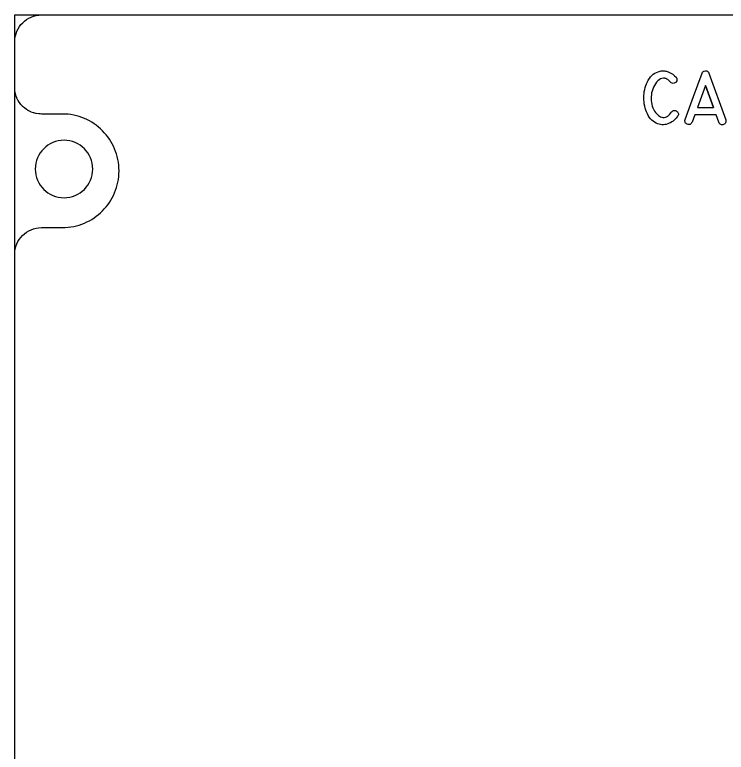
# Model space of a CAD drawing. Extents: x 686 to 831, y 82 to 686.
# Drawn here: x 685.8 to 747.4, y 317.4 to 381.2 of the extents above; entities that cross this region are included whole.
import ezdxf

# ---------------------------------------------------------------- set-up
doc = ezdxf.new("R2010")
doc.units = 0
for name, color, linetype in [('_BACKPANEL', 5, 'CONTINUOUS'), ('_ENGRAVING', 105, 'CONTINUOUS'), ('_TOPLAYER', 1, 'CONTINUOUS')]:
    doc.layers.add(name, color=color, linetype=linetype)

msp = doc.modelspace()

# ---------------------------------------------------------------- linework, layer by layer
at = {"layer": '_BACKPANEL'}
for points in [[(830.8, 256.234), (830.8, 253.721), (685.8, 253.6), (685.8, 253.658), (685.8, 274.107), (685.8, 287.496), (685.8, 341.052), (685.8, 367.83), (685.8, 381.22), (830.8, 381.22), (830.8, 367.83), (830.8, 341.052), (830.8, 287.496), (830.8, 274.107)], [(690.064, 365.383), (690.318, 365.396), (690.565, 365.433), (690.803, 365.495), (691.032, 365.578), (691.25, 365.683), (691.455, 365.808), (691.646, 365.951), (691.823, 366.112), (691.984, 366.288), (692.127, 366.48), (692.251, 366.685), (692.356, 366.903), (692.44, 367.131), (692.501, 367.37), (692.539, 367.617), (692.552, 367.871), (692.539, 368.126), (692.501, 368.373), (692.44, 368.611), (692.356, 368.84), (692.251, 369.057), (692.127, 369.262), (691.984, 369.454), (691.823, 369.631), (691.646, 369.791), (691.455, 369.934), (691.25, 370.059), (691.032, 370.164), (690.803, 370.247), (690.565, 370.309), (690.318, 370.346), (690.064, 370.359), (689.809, 370.346), (689.562, 370.309), (689.324, 370.247), (689.095, 370.164), (688.878, 370.059), (688.672, 369.934), (688.481, 369.791), (688.304, 369.631), (688.144, 369.454), (688, 369.262), (687.876, 369.057), (687.771, 368.84), (687.687, 368.611), (687.626, 368.373), (687.588, 368.126), (687.575, 367.871), (687.588, 367.617), (687.626, 367.37), (687.687, 367.131), (687.771, 366.903), (687.876, 366.685), (688, 366.48), (688.144, 366.288), (688.304, 366.112), (688.481, 365.951), (688.672, 365.808), (688.878, 365.683), (689.095, 365.578), (689.324, 365.495), (689.562, 365.433), (689.809, 365.396)]]:
    msp.add_lwpolyline(points, close=True, dxfattribs=at)
at = {"layer": '_ENGRAVING'}
for points in [[(743.157, 372.435), (743.137, 372.405), (743.125, 372.389), (743.116, 372.376), (743.035, 372.274), (742.948, 372.18), (742.855, 372.094), (742.756, 372.015), (742.651, 371.944), (742.539, 371.881), (742.422, 371.825), (742.298, 371.776), (742.172, 371.738), (742.046, 371.713), (741.921, 371.702), (741.796, 371.703), (741.671, 371.718), (741.547, 371.746), (741.424, 371.787), (741.301, 371.841), (741.163, 371.918), (741.034, 372.008), (740.915, 372.11), (740.806, 372.224), (740.706, 372.351), (740.615, 372.49), (740.534, 372.642), (740.462, 372.806), (740.4, 372.976), (740.348, 373.149), (740.305, 373.323), (740.271, 373.499), (740.247, 373.677), (740.233, 373.856), (740.228, 374.037), (740.233, 374.219), (740.247, 374.401), (740.271, 374.579), (740.305, 374.753), (740.348, 374.923), (740.401, 375.09), (740.464, 375.253), (740.537, 375.412), (740.619, 375.567), (740.712, 375.714), (740.814, 375.846), (740.926, 375.963), (741.047, 376.067), (741.179, 376.156), (741.32, 376.23), (741.472, 376.29), (741.633, 376.336), (741.728, 376.354), (741.824, 376.365), (741.919, 376.367), (742.014, 376.362), (742.11, 376.349), (742.205, 376.328), (742.395, 376.262), (742.576, 376.173), (742.741, 376.067), (742.888, 375.945), (743.018, 375.806), (743.03, 375.79), (743.072, 375.72), (743.093, 375.647), (743.093, 375.571), (743.073, 375.491), (743.036, 375.417), (742.986, 375.359), (742.923, 375.316), (742.848, 375.287), (742.762, 375.277), (742.679, 375.291), (742.6, 375.329), (742.525, 375.392), (742.449, 375.475), (742.374, 375.547), (742.299, 375.606), (742.225, 375.655), (742.152, 375.692), (742.08, 375.717), (742.009, 375.731), (741.938, 375.733), (741.8, 375.714), (741.67, 375.669), (741.548, 375.598), (741.433, 375.501), (741.326, 375.384), (741.228, 375.252), (741.14, 375.105), (741.062, 374.942), (740.995, 374.774), (740.942, 374.611), (740.904, 374.454), (740.88, 374.302), (740.865, 374.136), (740.861, 373.969), (740.869, 373.802), (740.888, 373.635), (740.919, 373.469), (740.964, 373.309), (741.022, 373.154), (741.094, 373.003), (741.164, 372.88), (741.239, 372.768), (741.318, 372.669), (741.402, 372.582), (741.49, 372.507), (741.583, 372.444), (741.68, 372.393), (741.782, 372.354), (741.885, 372.332), (741.988, 372.33), (742.091, 372.348), (742.192, 372.388), (742.293, 372.448), (742.394, 372.528), (742.494, 372.629), (742.593, 372.751), (742.636, 372.81), (742.69, 372.863), (742.745, 372.902), (742.8, 372.928), (742.856, 372.941), (742.913, 372.94), (742.97, 372.926), (743.029, 372.899), (743.088, 372.859), (743.141, 372.811), (743.181, 372.762), (743.209, 372.711), (743.224, 372.659), (743.226, 372.605), (743.216, 372.55), (743.193, 372.493)], [(743.808, 372.146), (744.537, 374.151), (745.268, 376.157), (745.315, 376.247), (745.345, 376.283), (745.38, 376.312), (745.42, 376.335), (745.464, 376.352), (745.566, 376.366), (745.669, 376.354), (745.713, 376.337), (745.753, 376.315), (745.788, 376.285), (745.819, 376.249), (745.866, 376.157), (747.325, 372.134), (747.337, 372.058), (747.338, 371.988), (747.329, 371.926), (747.31, 371.871), (747.28, 371.822), (747.24, 371.781), (747.19, 371.747), (747.129, 371.72), (747.065, 371.703), (747.005, 371.697), (746.948, 371.704), (746.895, 371.722), (746.846, 371.751), (746.801, 371.793), (746.76, 371.846), (746.722, 371.912), (746.488, 372.562), (744.633, 372.562), (744.406, 371.927), (744.368, 371.862), (744.325, 371.808), (744.28, 371.767), (744.23, 371.737), (744.176, 371.72), (744.118, 371.714), (744.057, 371.721), (743.992, 371.74), (743.93, 371.768), (743.88, 371.802), (743.84, 371.843), (743.812, 371.891), (743.794, 371.945), (743.788, 372.005), (743.792, 372.072)], [(746.255, 373.201), (745.564, 375.112), (744.868, 373.201)], [(745.564, 375.112), (746.255, 373.201)]]:
    msp.add_lwpolyline(points, close=True, dxfattribs=at)
at = {"layer": '_TOPLAYER'}
msp.add_lwpolyline([(685.8, 290.83), (685.8, 360.496), (685.812, 360.731), (685.847, 360.959), (685.903, 361.18), (685.981, 361.391), (686.078, 361.592), (686.193, 361.782), (686.326, 361.959), (686.474, 362.122), (686.638, 362.271), (686.815, 362.404), (687.005, 362.52), (687.207, 362.617), (687.419, 362.695), (687.64, 362.753), (687.869, 362.79), (688.105, 362.803), (689.918, 362.803), (690.17, 362.81), (690.42, 362.829), (690.665, 362.86), (690.907, 362.904), (691.144, 362.959), (691.377, 363.026), (691.605, 363.103), (691.828, 363.192), (692.045, 363.29), (692.256, 363.399), (692.462, 363.518), (692.661, 363.647), (692.853, 363.784), (693.038, 363.93), (693.216, 364.085), (693.387, 364.248), (693.549, 364.419), (693.703, 364.598), (693.849, 364.784), (693.986, 364.976), (694.113, 365.176), (694.231, 365.382), (694.34, 365.593), (694.438, 365.811), (694.526, 366.034), (694.603, 366.262), (694.669, 366.494), (694.724, 366.731), (694.767, 366.973), (694.798, 367.218), (694.817, 367.466), (694.823, 367.718), (694.817, 367.969), (694.798, 368.218), (694.767, 368.463), (694.724, 368.704), (694.669, 368.941), (694.603, 369.174), (694.526, 369.402), (694.438, 369.624), (694.34, 369.842), (694.231, 370.054), (694.113, 370.26), (693.986, 370.459), (693.849, 370.652), (693.703, 370.838), (693.549, 371.016), (693.387, 371.187), (693.216, 371.35), (693.038, 371.505), (692.853, 371.652), (692.661, 371.789), (692.462, 371.917), (692.256, 372.036), (692.045, 372.145), (691.828, 372.244), (691.605, 372.332), (691.377, 372.41), (691.144, 372.477), (690.907, 372.532), (690.665, 372.575), (690.42, 372.607), (690.17, 372.626), (689.918, 372.632), (688.116, 372.632), (688, 372.634), (687.885, 372.644), (687.873, 372.644), (687.664, 372.676), (687.638, 372.676), (687.443, 372.725), (687.427, 372.73), (687.411, 372.736), (687.233, 372.801), (687.197, 372.816), (687.029, 372.896), (687.019, 372.896), (687.008, 372.904), (686.996, 372.909), (686.82, 373.015), (686.815, 373.023), (686.81, 373.025), (686.638, 373.153), (686.482, 373.294), (686.471, 373.305), (686.332, 373.457), (686.322, 373.467), (686.198, 373.633), (686.188, 373.645), (686.086, 373.813), (686.071, 373.842), (685.986, 374.016), (685.98, 374.029), (685.974, 374.044), (685.906, 374.229), (685.901, 374.243), (685.896, 374.257), (685.845, 374.456), (685.845, 374.466), (685.812, 374.679), (685.812, 374.694), (685.801, 374.923), (685.801, 376.596), (685.801, 378.926), (685.816, 379.159), (685.853, 379.384), (685.912, 379.602), (685.991, 379.811), (686.089, 380.009), (686.205, 380.196), (686.338, 380.37), (686.487, 380.531), (686.65, 380.678), (686.826, 380.808), (687.015, 380.922), (687.216, 381.018), (687.426, 381.095), (687.645, 381.152), (687.872, 381.188), (688.105, 381.201), (688.115, 381.22), (828.52, 381.219)], dxfattribs=at)

doc.saveas('drawing.dxf')
